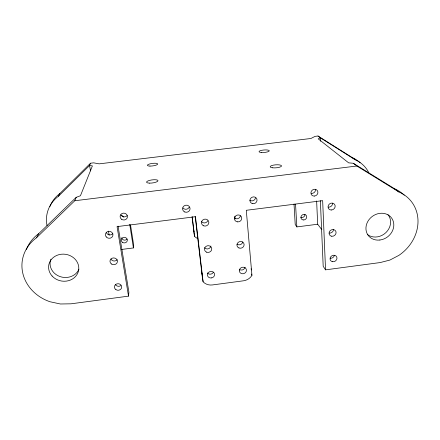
<?xml version="1.0" encoding="UTF-8"?>
<svg xmlns="http://www.w3.org/2000/svg" width="440" height="440" viewBox="0 0 440 440"><rect width="100%" height="100%" fill="white"/><g stroke="black" fill="none" stroke-linecap="round" stroke-linejoin="round"><path stroke-width="0.66" d="M121.418 249.48L133.425 247.935L133.678 245.141L130.51 224.889M47.042 225.671A34.05 31.218 12.7 0 1 58.471 196.213L89.579 165.495L92.4 165.897L80.438 195.751L76.213 197.329L74.772 200.75L36.322 237.908A41.591 37.092 9.5 0 0 22.677 272.696A41.591 37.092 9.5 0 0 49.995 301.747L60.401 303.991L70.983 303.815L128.519 296.137L128.887 292.105L118.063 226.127M360.129 162.767A32.477 29.458 -39.6 0 0 352.517 157.735L318.021 136.01L315.073 136.362L310.904 138.496L99.16 163.851L93.621 162.844L90.536 163.213L89.579 165.495L90.519 170.885M58.471 196.213L59.873 193.512L90.536 163.213M36.482 237.82L38.577 233.789L76.213 197.329M368.858 172.821A32.94 29.816 -39.4 0 0 355.339 159.847L320.397 137.841L318.197 138.826L348.634 162.839L353.337 163.29L356.862 166.012L399.086 192.06A39.985 35.029 -37 0 1 398.893 255.36L389.873 260.073L380.193 262.559L325.545 269.846L322.658 200.651L246.285 210.293L251.939 275.275L251.565 275.908A10.725 9.713 -18.2 0 1 243.551 280.786L212.443 284.939A10.764 9.768 -13 0 1 203.588 282.293L203.099 281.77L202.417 277.948L195.19 216.414M38.577 233.789L38.417 233.877A40.86 36.542 9.7 0 0 26.405 249.475M294.019 204.017L295.213 224.406L296.852 226.914L317.686 224.235L321.838 229.702M74.772 200.75L356.862 166.012M353.337 163.29L394.917 188.953A39.309 34.546 -37.2 0 1 404.234 195.19M394.763 188.909L398.926 192.016M352.517 157.735L355.339 159.847M318.021 136.01L320.397 137.841L320.54 141.268M192.082 216.876L194.084 233.651L194.552 236.297L194.964 236.742A8.954 8.36 -12.3 0 0 197.813 238.535M325.545 269.846L323.191 266.261L320.364 200.64M251.026 268.752L251.471 269.962M251.488 274.043L251.939 275.275M201.801 272.69L202.472 276.452M193.551 229.147L194.007 231.748M108.46 231.105L109.148 235.164M128.519 296.137L117.068 226.611L195.459 216.711L203.099 281.77M129.718 224.318L133.425 247.935M192.225 216.794L194.552 236.297M234.823 216.222L235.076 218.939M295.543 204.177L296.852 226.914M316.63 200.959L317.686 224.235M127.072 239.08A3.003 2.772 4 0 1 121.693 237.782M189.239 207.152A3.691 3.504 -8.5 0 1 182.903 207.944M304.959 214.423A2.937 2.684 -32.2 0 1 300.795 217.338M334.361 255.431A3.52 3.119 -30.4 0 1 330.264 258.242M120.846 285.62A3.614 3.245 1.5 0 1 115.291 284.367M78.947 269.176A14.944 13.354 9.6 0 1 59.923 276.546A14.944 13.354 9.6 0 1 50.897 259.193M242.798 241.934A3.581 3.3 -19.6 0 1 237.028 244.178M255.497 197.978A3.548 3.333 -27.1 0 1 249.788 200.211M387.959 214.649A14.377 12.623 -37.1 0 1 385.88 232.623A14.377 12.623 -37.1 0 1 367.274 234.382M333.536 229.334A3.581 3.212 -33.1 0 1 329.291 233.073M49.891 206.542A33.561 30.822 13 0 1 59.873 193.512M332.602 203.286A3.647 3.3 -36.4 0 1 328.29 207.125M117.249 259.699A3.674 3.344 3.9 0 1 110.935 259.006M112.866 233.585A3.735 3.443 7.1 0 1 106.447 232.837M245.091 267.223A3.526 3.201 -18.3 0 1 239.404 269.423M207.757 220.831A3.647 3.427 -13.4 0 1 201.504 221.623M240.433 215.853A3.636 3.405 -21.5 0 1 234.57 218.141M213.433 272.184A3.537 3.223 -13 0 1 207.367 272.987M210.909 246.059A3.592 3.322 -13.1 0 1 204.485 247.704M315.552 189.596A3.553 3.262 -37 0 1 311.366 193.364M121.105 215.364A3.086 2.871 6.8 0 1 123.585 217.113M127.149 215.578A3.625 3.388 6.7 0 1 120.923 214.819M239.399 270.094L239.355 270.952A3.575 3.24 -18.3 0 0 242.264 273.73L243.188 273.719A3.575 3.24 -18.3 0 0 246.373 270.87L246.417 270.017A3.575 3.24 -18.3 0 0 243.051 267.201A3.575 3.24 -18.3 0 0 239.399 270.094M211.651 277.865L211.371 277.937A3.586 3.262 -13 0 1 207.674 275.996L207.455 275.171A3.586 3.262 -13 0 1 210.331 271.507A3.586 3.262 -13 0 1 214.445 273.669A3.586 3.262 -13 0 1 212.278 277.706L211.651 277.865M331.722 209.979A3.696 3.344 -36.2 0 0 334.642 204.43A3.696 3.344 -36.2 0 0 328.449 205.205A3.696 3.344 -36.2 0 0 331.722 209.979M149.435 183.134A5.78 1.551 -7.6 0 0 158.015 180.708A5.78 1.551 -7.6 0 0 149.386 180.428A5.78 1.551 -7.6 0 0 149.435 183.134M206.652 252.186A3.647 3.361 -13.2 0 0 211.75 248.595A3.647 3.361 -13.2 0 0 206.014 246.389A3.647 3.361 -13.2 0 0 206.652 252.186M261.245 152.465A5.154 1.238 -4.7 0 0 269.28 150.915A5.154 1.238 -4.7 0 0 261.949 150.266A5.154 1.238 -4.7 0 0 261.245 152.465M272.707 167.811A5.715 1.513 -4.3 0 0 281.54 166.018A5.715 1.513 -4.3 0 0 273.301 165.149A5.715 1.513 -4.3 0 0 272.707 167.811M121.589 219.285A3.68 3.432 6.4 0 0 127.435 217.003A3.68 3.432 6.4 0 0 122.32 213.384A3.68 3.432 6.4 0 0 121.589 219.285M149.969 166.084A5.214 1.265 -7.4 0 0 157.713 164.032A5.214 1.265 -7.4 0 0 149.924 163.878A5.214 1.265 -7.4 0 0 149.969 166.084M184.828 211.998A3.746 3.548 -8.7 0 0 190.036 208.257A3.746 3.548 -8.7 0 0 184.096 205.898A3.746 3.548 -8.7 0 0 184.828 211.998M332.717 261.728A3.57 3.157 -30.3 0 0 336.826 257.207A3.57 3.157 -30.3 0 0 330.974 256.514A3.57 3.157 -30.3 0 0 332.717 261.728M331.771 236.253A3.63 3.251 -32.9 0 0 335.94 231.616A3.63 3.251 -32.9 0 0 330 230.874A3.63 3.251 -32.9 0 0 331.771 236.253M314.562 196.053A3.608 3.306 -36.8 0 0 317.367 190.591A3.608 3.306 -36.8 0 0 311.305 191.34A3.608 3.306 -36.8 0 0 314.562 196.053M115.896 289.63A3.663 3.284 1.3 0 0 121.71 287.386A3.663 3.284 1.3 0 0 116.606 283.982A3.663 3.284 1.3 0 0 115.896 289.63M52.096 276.007A15.158 13.519 9.4 0 0 77.886 272.811A15.158 13.519 9.4 0 0 61.078 254.254A15.158 13.519 9.4 0 0 52.096 276.007M238.992 247.979A3.63 3.344 -19.5 0 0 244.112 244.398A3.63 3.344 -19.5 0 0 238.469 242.187A3.63 3.344 -19.5 0 0 238.992 247.979M203.66 225.819A3.702 3.47 -13.5 0 0 208.835 222.139A3.702 3.47 -13.5 0 0 203.005 219.835A3.702 3.47 -13.5 0 0 203.66 225.819M111.496 264.011A3.724 3.383 3.7 0 0 117.403 261.718A3.724 3.383 3.7 0 0 112.2 258.192A3.724 3.383 3.7 0 0 111.496 264.011M252.835 203.693A3.597 3.377 -27 0 0 256.845 198.996A3.597 3.377 -27 0 0 250.795 198.209A3.597 3.377 -27 0 0 252.835 203.693M122.491 242.352A3.042 2.805 3.8 0 0 127.32 240.471A3.042 2.805 3.8 0 0 123.096 237.534A3.042 2.805 3.8 0 0 122.491 242.352M303.209 219.951A2.976 2.712 -32 0 0 306.587 216.117A2.976 2.712 -32 0 0 301.67 215.49A2.976 2.712 -32 0 0 303.209 219.951M237.441 221.865A3.691 3.449 -21.4 0 0 241.527 217.08A3.691 3.449 -21.4 0 0 235.285 216.299A3.691 3.449 -21.4 0 0 237.441 221.865M379.88 240.02A14.575 12.766 -37 0 0 391.952 218.532A14.575 12.766 -37 0 0 367.796 221.49A14.575 12.766 -37 0 0 379.88 240.02M106.233 236.924A3.79 3.487 6.9 0 0 112.717 236.11A3.79 3.487 6.9 0 0 108.603 231.325A3.79 3.487 6.9 0 0 106.233 236.924"/></g></svg>
